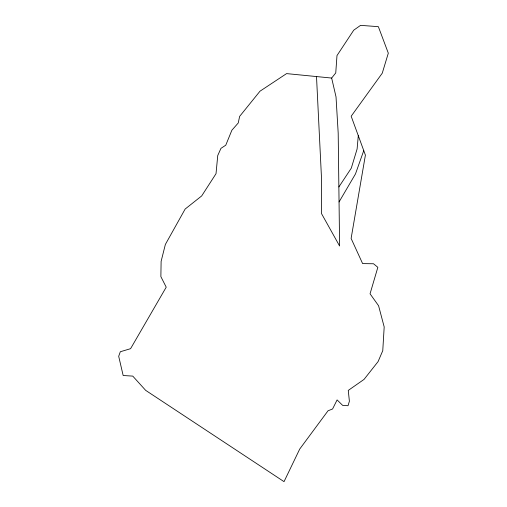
<?xml version="1.0" encoding="UTF-8"?>
<svg xmlns="http://www.w3.org/2000/svg" width="507" height="507" viewBox="0 0 507 507"><rect width="100%" height="100%" fill="white"/><g stroke="black" fill="none" stroke-linecap="round" stroke-linejoin="round"><path stroke-width="0.76" d="M358.291 135.68L357.105 148.995L351.288 168.172L338.866 186.956M363.753 150.623L355.483 173.933L339.056 201.951M331.66 78.059L335.754 72.913L336.984 55.58L353.728 30.186L360.578 25.35L378.355 26.668L388.311 53.159L382.259 73.192L351.174 116.23L365.401 155.123L351.117 238.442L362.619 263.596L373.52 263.76L377.848 267.322L370.053 293.794L378.577 305.74L384.186 326.939L382.766 350.66L378.095 361.58L364.051 379.394L348.258 390.422L349.393 401.221L348.03 405.727L342.643 405.366L337.098 399.915L332.586 408.972L328.023 410.79L299.732 449.037L284.034 481.65L145.667 390.358L132.758 376.105L123.163 375.51L118.689 356.282L120.324 351.744L130.584 348.677L166.22 287.177L160.871 276.619L161.118 261.352L165.364 244.456L185.156 209.036L201.685 195.936L216.02 173.692L217.744 155.516L220.957 148.348L225.767 145.198L231.864 130.248L238.239 122.992L239.627 116.401L259.99 91.197L286.575 73.61L331.66 78.059L336.021 96.875L338.194 133.138L339.601 246.015L321.514 213.605L321.609 180.359L316.507 76.563"/></g></svg>
